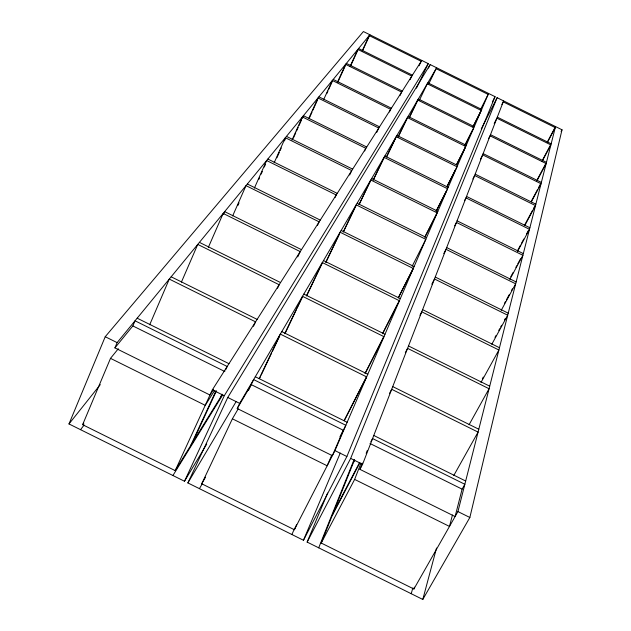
<?xml version="1.0" encoding="UTF-8"?>
<svg xmlns="http://www.w3.org/2000/svg" width="631" height="631" viewBox="0 0 631 631"><rect width="100%" height="100%" fill="white"/><g stroke="black" fill="none" stroke-linecap="round" stroke-linejoin="round"><path stroke-width="0.95" d="M327.584 493.04L307.139 542.084L422.794 599.45L469.858 517.483L562.016 129.789L497.11 97.687L481.264 128.929M354.535 459.818L321.211 543.039L413.897 589.015L457.932 511.575L555.525 126.579L547.243 142.204M370.847 441.834L372.574 438.545L464.85 484.285L462.105 489.143L455.109 516.544L359.922 469.354L362.352 463.107M452.443 514.999L449.485 526.428L354.646 479.41L360.971 463.201M422.794 599.45L436.542 548.023M413.897 589.015L414.417 587.145M411.223 593.708L412.824 588.021M366.169 453.295L367.21 450.621M359.922 469.354L362.58 464.298L503.601 100.897M318.702 547.818L353.896 460.062M307.139 542.084L350.662 458.398L497.11 97.687M346.876 456.513L495.051 96.661L430.168 64.575L227.759 397.467L187.88 482.928L303.464 540.254L346.876 456.513L334.958 450.605L488.56 93.451M206.747 444.066L184.489 481.248L68.984 423.945L105.227 336.717L363.401 31.55L428.26 63.628L416.46 88.182M222.364 394.288L175.189 470.616L82.622 424.695L110.504 358.361L118.32 348.738M213.562 389.351L209.973 395.014L114.913 347.886L117.121 342.617L369.884 34.76M303.464 540.254L340.259 453.058M114.913 347.886L132.857 325.935L135.034 320.8L227.192 366.485L225.638 369.861M149.689 324.791L169.282 279.091L255.571 321.849L253.496 326.314M331.756 455.164L327.173 465.788L232.389 418.795L201.739 483.78L294.361 529.725L334.958 450.605M181.397 282.152L197.755 244.41L279.162 284.739L277.506 288.288M208.333 247.399L223.169 213.452L300.222 251.611L297.745 256.912M223.484 214.335L224.668 211.63L301.468 249.663M291.901 534.52L294.669 528.21M294.361 529.725L296.657 524.479M232.658 215.928L246.003 185.64L319.144 221.86L317.488 225.377M237.832 205.611L239.023 202.906M254.372 188.148L266.629 160.526L336.228 194.979L334.982 197.621M258.781 179.48L259.57 177.697M261.147 174.148L262.33 171.474M264.302 167.034L265.485 164.368M274.17 162.759L285.346 137.724L351.735 170.583L349.645 175.008M276.899 157.782L279.288 152.426M280.085 150.643L281.284 147.962M284.471 140.831L285.662 138.15M292.066 139.995L302.415 116.94L365.877 148.348L364.631 150.983M293.352 138.15L295.765 132.762M296.578 130.964L298.187 127.375M298.999 125.577L301.413 120.19M302.225 118.391L303.432 115.694L366.721 147.023M308.701 118.557L317.992 97.971L378.781 128.054L376.675 132.486M309.245 118.273L312.069 112.018M312.873 110.228L317.716 99.509M323.861 99.217L332.348 80.476L390.676 109.337L389.414 111.987M326.755 93.672L327.962 91.006M328.767 89.223L332.403 81.21M337.482 82.172L345.591 64.346L401.647 92.079L399.967 95.612M337.885 82.054L346.387 63.384L402.302 91.045M350.102 66.373L357.84 49.431L411.798 76.122L410.103 79.656M350.442 66.334L358.171 49.423M362.233 50.803L369.206 35.588L421.208 61.31L419.087 65.75M362.517 50.827L369.474 35.651M175.189 470.616L212.355 389.824L421.776 60.418M190.799 445.368L216.133 390.463M192.668 442.339L216.181 391.394M220.716 396.954L221.962 394.272M184.489 481.248L224.265 395.732L428.26 63.628M237.232 408.525L251.248 384.618L343.303 430.255L332.356 455.685L237.232 408.525L239.67 403.367L436.652 67.785M248.48 390.463L253.623 379.586L345.843 425.294L339.935 436.833M259.199 378.632L280.322 334.107L366.658 376.896L344.234 420.782M259.451 378.679L260.295 376.904M261.139 375.122L271.669 352.926M272.513 351.151L279.675 336.055M284.849 333.42L302.509 296.31L383.964 336.662L365.294 373.276M284.944 333.736L296.262 309.947M297.106 308.188L302.557 296.728M306.382 295.971L322.323 262.559L399.415 300.742L382.615 333.736M306.958 295.213L322.22 263.23M325.848 262.086L340.117 232.24L413.289 268.475L398.303 297.966M325.896 262.393L339.044 234.882M343.138 232.098L356.184 204.862L425.822 239.338L412.153 266.274M343.509 231.68L356.286 205.012M358.913 204.72L370.776 180.009L437.196 212.884L424.805 237.335M359.386 204.065L370.373 181.176M373.126 180.119L384.074 157.348L447.568 188.772L436.155 211.322M373.355 179.953L384.871 155.999L448.184 187.336M428.481 68.077L430.168 64.575M386.417 157.024L396.213 136.675L457.025 166.773L446.835 186.926M386.74 156.622L395.661 138.086M398.051 137.014L407.405 117.611L465.757 146.479L456.481 164.841M398.311 136.714L407.224 118.234M409.211 117.658L417.722 100.029L473.802 127.777L464.976 145.248M409.424 117.453L417.919 99.856M419.323 100.416L427.266 83.773L481.24 110.472L473.297 126.232M428.835 83.749L436.124 68.684L488.142 94.421L480.617 109.36M472.879 126.91L480.806 111.182M464.597 145.84L472.958 129.268M456.584 164.462L465.394 147.015M446.985 186.437L455.385 169.826M436.179 211.054L445.959 191.729M492.409 101.875L495.051 96.661M425.073 236.578L436.549 213.925M398.516 297.264L413.218 268.325M382.907 332.837L398.09 303.006M501.882 104.509L503.222 101.875L555.264 127.62L547.424 142.401M365.034 373.426L383.648 336.907M494.207 123.447L496.881 118.21L550.879 144.917L542.124 161.37M344.1 420.632L366.461 376.865M488.717 138.434L490.05 135.815L546.146 163.571L536.926 180.852M480.436 159.209L482.668 154.847L541.035 183.731L531.326 201.873M472.864 178.991L474.654 175.497L535.498 205.603L524.795 225.512M464.637 200.477L465.97 197.882L529.48 229.313L517.475 251.572M454.651 225.898L456.442 222.42L522.894 255.31L509.824 279.43M443.767 253.662L445.999 249.324L515.669 283.816L501.203 310.373M431.817 284.163L434.499 278.981L507.703 315.232L491.794 344.274M419.962 315.263L421.76 311.809L498.892 350.008L480.988 382.473M405.315 352.697L407.571 348.351L489.072 388.728L469.093 424.71M353.376 462.72L354.725 460.125M389.43 393.61L391.685 389.295L478.077 432.101L453.776 475.514M333.554 512.206L359.607 462.499M332.237 515.511L359.859 462.807M321.211 543.039L354.646 479.41M542.423 160.219L550.24 145.524M561.101 131.508L562.016 129.789M537.257 179.606L545.539 164.084M531.681 200.532L537.675 189.324M538.598 187.596L540.444 184.149M524.716 224.912L532.603 210.226M533.534 208.498L534.465 206.771M517.712 250.31L520.52 245.112M521.458 243.377L523.793 239.039M526.601 233.841L528.47 230.37M510.747 276.82L513.082 272.521M515.874 267.363L516.805 265.643M517.736 263.924L520.528 258.773M504.508 303.314L505.439 301.61M506.37 299.899L509.162 294.772M511.489 290.497L512.419 288.793M494.98 337.356L495.927 335.629M498.766 330.447L499.713 328.719M500.659 326.992L501.606 325.265M504.445 320.083L505.392 318.355M482.344 378.797L483.291 377.078M201.739 483.78L205.548 477.154M199.435 488.662L202.385 483.527M232.389 418.795L238.234 408.801M187.88 482.928L236.097 401.647M172.933 475.514L222.64 394.974M214.532 390.605L205.225 405.323L110.504 358.361M80.531 429.679L84.152 425.002M82.622 424.695L83.82 423.164M68.984 423.945L100.297 384.626M358.574 48.532L412.406 75.16M427.842 82.795L481.69 109.431M497.291 117.153L551.163 143.797M418.337 98.98L474.283 126.657M490.492 134.671L546.454 162.356M333.207 79.427L391.386 108.216M408.076 116.467L466.277 145.272M483.141 153.617L541.366 182.422M318.923 96.835L379.554 126.831M396.938 135.436L457.593 165.456M475.175 174.148L535.853 204.176M466.53 196.422L529.874 227.767M286.458 136.367L352.658 169.14M371.643 178.534L437.875 211.314M457.065 220.818L523.328 253.615M267.852 159.036L337.246 193.386M357.138 203.237L426.564 237.611M446.685 247.573L516.142 281.954M247.352 184L320.264 220.101M341.166 230.449L414.11 266.566M435.248 277.033L508.223 313.173M323.49 260.571L400.322 298.621M422.596 309.655L499.468 347.728M199.428 242.375L280.55 282.562M303.811 294.085L384.981 334.296M408.509 345.954L489.719 386.18M171.159 276.796L257.132 319.396M281.781 331.614L367.802 374.238M392.734 386.59L478.803 429.238M137.179 318.19L228.974 363.693M255.295 376.739L347.145 422.265M373.773 435.461L465.678 481.019M132.857 325.935L224.865 371.541M369.987 443.483L462.105 489.143M105.227 336.717L117.121 342.617M212.355 389.824L224.265 395.732M227.759 397.467L239.67 403.367M350.662 458.398L362.58 464.298M457.932 511.575L469.858 517.483"/></g></svg>
